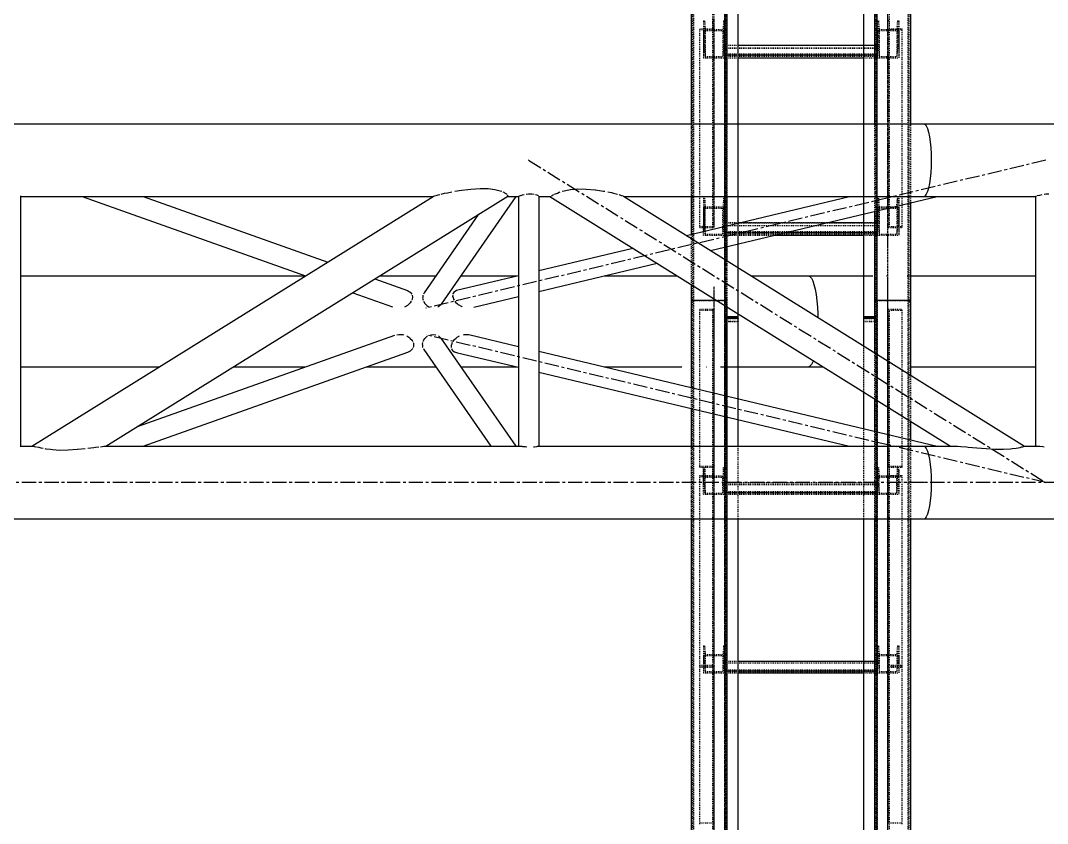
# Model space of a CAD drawing. Header units: millimetres. Extents: x 5143 to 30813, y 232 to 21408.
# Drawn here: x 25757 to 26330, y 15460 to 15908 of the extents above; entities that cross this region are included whole.
import ezdxf

# ---------------------------------------------------------------- set-up
doc = ezdxf.new("R2010")
doc.units = ezdxf.units.MM
doc.header["$LTSCALE"] = 0.25
for name, pattern in [('CENTER', [50.8, 31.75, -6.35, 6.35, -6.35]), ('XKITLINE00', [0]), ('XKITLINE02', [4, 2, -2]), ('XKITLINE03', [6, 3, -1, 1, -1])]:
    doc.linetypes.add(name, pattern=pattern)

msp = doc.modelspace()

# ---------------------------------------------------------------- linework, layer by layer
at = {"color": 1, "linetype": 'XKITLINE03'}
for p, q in [((26241.36, 15747.93), (26241.36, 17391.46)), ((26150.38, 17380.27), (26150.38, 15740.27)), ((26235.38, 15740.27), (26235.38, 17380.27)), ((26144.38, 15792.68), (26144.38, 15903.17)), ((26150.38, 15887.4), (26150.38, 15902.6)), ((26235.36, 15902.6), (26235.36, 15887.4)), ((26241.36, 15903.17), (26241.36, 15792.68)), ((26150.38, 15889.03), (26235.36, 15889.03)), ((26150.38, 15788.33), (26150.38, 15803.52)), ((26235.36, 15803.52), (26235.36, 15788.33)), ((26150.38, 15789.96), (26235.36, 15789.96)), ((26144.38, 14102.86), (26144.38, 15759.74)), ((26241.36, 14102.86), (26241.36, 15759.74)), ((26144.38, 15659.53), (26144.38, 15747.15)), ((26241.36, 15747.15), (26241.36, 15659.53)), ((26150.38, 15740.27), (26150.38, 14100.27)), ((26235.38, 14100.27), (26235.38, 15740.27)), ((26144.38, 15547.88), (26144.38, 15653.74)), ((26150.38, 15643.75), (26150.38, 15653.3)), ((26235.36, 15653.3), (26235.36, 15643.75)), ((26241.36, 15653.74), (26241.36, 15547.88)), ((26150.38, 15644.78), (26235.36, 15644.78)), ((26150.38, 15544.12), (26150.38, 15553.67)), ((26235.36, 15553.67), (26235.36, 15544.12)), ((26144.38, 15460.26), (26144.38, 15547.88)), ((26150.38, 15545.14), (26235.36, 15545.14)), ((26241.36, 15547.88), (26241.36, 15460.26))]:
    msp.add_line(p, q, dxfattribs=at)
at = {"color": 3, "linetype": 'XKITLINE02'}
for p, q in [((26132.53, 15751.29), (26132.53, 17377.53)), ((26133.06, 15752.02), (26133.07, 17377.98)), ((26150.3, 15752.02), (26150.3, 17377.98)), ((26150.38, 15740.27), (26150.38, 17382.99)), ((26150.83, 15751.29), (26150.83, 17377.53)), ((26151.23, 15740.46), (26151.23, 17382.8)), ((26157.88, 15744.43), (26157.88, 17382.99)), ((26227.88, 15800.21), (26227.88, 17382.99)), ((26234.53, 15740.46), (26234.53, 17382.8)), ((26234.91, 15751.29), (26234.91, 17377.53)), ((26235.38, 15740.27), (26235.38, 17382.99)), ((26235.44, 15752.02), (26235.45, 17377.98)), ((26252.68, 15752.02), (26252.68, 17377.98)), ((26253.21, 15751.29), (26253.21, 17377.53)), ((26227.88, 15742.87), (26227.88, 17366.5)), ((26234.06, 15801.69), (26234.06, 17362.64)), ((26131.68, 15760.78), (26131.68, 17344.02)), ((26157.88, 15742.87), (26157.88, 17337.68)), ((26150.38, 17329.04), (26150.38, 15740.27)), ((26151.23, 17328.83), (26151.23, 15740.46)), ((26143.58, 15902.41), (26143.58, 15990.18)), ((26144.38, 15902.41), (26144.38, 15990.83)), ((26241.36, 15902.41), (26241.36, 15990.83)), ((26242.16, 15902.41), (26242.16, 15990.18)), ((26138.38, 15908.05), (26138.38, 15892.85)), ((26138.38, 15908.05), (26139.06, 15908.05)), ((26138.38, 15908.05), (26138.38, 15902.6)), ((26139.06, 15908.05), (26139.06, 15892.85)), ((26139.06, 15908.05), (26139.44, 15903.29)), ((26143.58, 15793.18), (26143.58, 15908.17)), ((26143.58, 15908.17), (26144.38, 15908.17)), ((26144.38, 15792.68), (26144.38, 15908.17)), ((26149.7, 15908.05), (26149.32, 15903.29)), ((26149.7, 15908.05), (26149.7, 15892.85)), ((26149.7, 15908.05), (26150.38, 15908.05)), ((26150.38, 15908.05), (26150.38, 15892.85)), ((26150.38, 15908.05), (26150.38, 15902.6)), ((26235.36, 15908.05), (26235.36, 15902.6)), ((26235.36, 15908.05), (26236.04, 15908.05)), ((26235.36, 15908.05), (26235.36, 15892.85)), ((26236.04, 15908.05), (26236.42, 15903.29)), ((26236.04, 15908.05), (26236.04, 15892.85)), ((26241.36, 15850.57), (26241.36, 15908.17)), ((26241.36, 15908.17), (26242.16, 15908.17)), ((26242.16, 15850.27), (26242.16, 15908.17)), ((26246.68, 15908.05), (26246.3, 15903.29)), ((26246.68, 15908.05), (26247.36, 15908.05)), ((26246.68, 15908.05), (26246.68, 15892.85)), ((26247.36, 15908.05), (26247.36, 15902.6)), ((26247.36, 15908.05), (26247.36, 15892.85)), ((26136.38, 15792.68), (26136.38, 15903.67)), ((26136.38, 15903.67), (26143.58, 15903.67)), ((26136.38, 15903.17), (26144.38, 15903.17)), ((26138.38, 15902.6), (26138.38, 15887.4)), ((26138.38, 15902.6), (26150.38, 15902.6)), ((26139.44, 15903.29), (26139.44, 15888.1)), ((26139.44, 15903.29), (26149.32, 15903.29)), ((26143.58, 15902.41), (26144.38, 15902.41)), ((26149.32, 15903.29), (26149.32, 15888.1)), ((26150.38, 15902.6), (26150.38, 15887.4)), ((26235.36, 15902.6), (26247.36, 15902.6)), ((26235.36, 15902.6), (26235.36, 15887.4)), ((26236.42, 15903.29), (26246.3, 15903.29)), ((26236.42, 15903.29), (26236.42, 15888.1)), ((26241.36, 15903.17), (26249.36, 15903.17)), ((26241.36, 15902.41), (26242.16, 15902.41)), ((26242.16, 15903.67), (26249.36, 15903.67)), ((26246.3, 15903.29), (26246.3, 15888.1)), ((26247.36, 15902.6), (26247.36, 15887.4)), ((26249.36, 15850.27), (26249.36, 15903.67)), ((26150.38, 15887.4), (26150.38, 15894.48)), ((26150.38, 15894.48), (26157.88, 15894.48)), ((26150.38, 15894.39), (26235.36, 15894.39)), ((26227.88, 15894.48), (26235.36, 15894.48)), ((26235.36, 15887.4), (26235.36, 15894.48)), ((26138.38, 15892.85), (26139.06, 15892.85)), ((26138.38, 15892.85), (26138.38, 15887.4)), ((26139.06, 15892.85), (26139.44, 15888.1)), ((26139.44, 15888.1), (26149.32, 15888.1)), ((26149.7, 15892.85), (26149.32, 15888.1)), ((26149.7, 15892.85), (26150.38, 15892.85)), ((26150.38, 15892.95), (26235.36, 15892.95)), ((26150.38, 15892.85), (26150.38, 15887.4)), ((26150.38, 15892.85), (26235.36, 15892.85)), ((26150.38, 15889.58), (26235.36, 15889.58)), ((26150.38, 15889.03), (26157.88, 15889.03)), ((26150.38, 15888.24), (26235.36, 15888.24)), ((26227.88, 15889.03), (26235.36, 15889.03)), ((26235.36, 15892.85), (26235.36, 15887.4)), ((26235.36, 15892.85), (26236.04, 15892.85)), ((26236.04, 15892.85), (26236.42, 15888.1)), ((26236.42, 15888.1), (26246.3, 15888.1)), ((26246.68, 15892.85), (26246.3, 15888.1)), ((26246.68, 15892.85), (26247.36, 15892.85)), ((26247.36, 15892.85), (26247.36, 15887.4)), ((26138.38, 15887.4), (26150.38, 15887.4)), ((26150.38, 15887.4), (26157.88, 15887.4)), ((26227.88, 15887.4), (26235.36, 15887.4)), ((26235.36, 15887.4), (26247.36, 15887.4)), ((26131.68, 15809.97), (26131.68, 15850.57)), ((26151.68, 15809.97), (26151.68, 15850.57)), ((26157.88, 15809.97), (26157.88, 15850.57)), ((26227.88, 15800.21), (26227.88, 15850.57)), ((26234.06, 15801.69), (26234.06, 15850.57)), ((26241.36, 15792.68), (26241.36, 15850.57)), ((26242.16, 15793.18), (26242.16, 15850.57)), ((26249.36, 15792.68), (26249.36, 15850.57)), ((26254.06, 15806.46), (26254.06, 15850.57)), ((26138.38, 15808.97), (26138.38, 15793.78)), ((26138.38, 15808.97), (26139.06, 15808.97)), ((26138.38, 15808.97), (26138.38, 15803.52)), ((26139.06, 15808.97), (26139.06, 15793.78)), ((26139.06, 15808.97), (26139.44, 15804.21)), ((26149.7, 15808.97), (26149.32, 15804.21)), ((26149.7, 15808.97), (26149.7, 15793.78)), ((26149.7, 15808.97), (26150.38, 15808.97)), ((26150.38, 15808.97), (26150.38, 15793.78)), ((26150.38, 15808.97), (26150.38, 15803.52)), ((26235.36, 15802.73), (26235.36, 15808.97)), ((26235.36, 15808.97), (26236.04, 15808.97)), ((26235.36, 15808.97), (26235.36, 15793.78)), ((26236.04, 15808.97), (26236.42, 15804.21)), ((26236.04, 15808.97), (26236.04, 15793.78)), ((26246.3, 15804.21), (26246.68, 15808.97)), ((26246.68, 15808.97), (26247.36, 15808.97)), ((26246.68, 15808.97), (26246.68, 15793.78)), ((26247.36, 15803.52), (26247.36, 15808.97)), ((26247.36, 15808.97), (26247.36, 15793.78)), ((26138.38, 15803.52), (26138.38, 15790.51)), ((26138.38, 15803.52), (26150.38, 15803.52)), ((26139.44, 15789.02), (26139.44, 15804.21)), ((26139.44, 15804.21), (26149.32, 15804.21)), ((26149.32, 15789.02), (26149.32, 15804.21)), ((26150.38, 15788.33), (26150.38, 15803.52)), ((26235.36, 15803.52), (26247.36, 15803.52)), ((26235.36, 15802.73), (26235.36, 15788.33)), ((26236.42, 15804.21), (26246.3, 15804.21)), ((26236.42, 15804.21), (26236.42, 15789.02)), ((26246.3, 15804.21), (26246.3, 15789.02)), ((26247.36, 15803.52), (26247.36, 15788.33)), ((26143.58, 15797.68), (26144.38, 15797.68)), ((26241.36, 15797.68), (26242.16, 15797.68)), ((26136.38, 15793.18), (26143.58, 15793.18)), ((26136.38, 15792.68), (26144.38, 15792.68)), ((26138.38, 15793.78), (26139.06, 15793.78)), ((26138.38, 15788.33), (26138.38, 15793.78)), ((26139.06, 15793.78), (26139.44, 15789.02)), ((26149.7, 15793.78), (26149.32, 15789.02)), ((26149.7, 15793.78), (26150.38, 15793.78)), ((26150.38, 15788.33), (26150.38, 15795.41)), ((26150.38, 15795.41), (26157.88, 15795.41)), ((26150.38, 15795.31), (26235.36, 15795.31)), ((26150.38, 15793.87), (26235.36, 15793.87)), ((26150.38, 15793.78), (26150.38, 15788.33)), ((26150.38, 15793.78), (26235.36, 15793.78)), ((26150.38, 15790.51), (26235.36, 15790.51)), ((26151.68, 15782.03), (26151.68, 15793.68)), ((26157.88, 15783.51), (26157.88, 15795.16)), ((26158.91, 15795.41), (26207.73, 15795.41)), ((26227.88, 15795.41), (26235.36, 15795.41)), ((26235.36, 15788.33), (26235.36, 15795.41)), ((26235.36, 15793.78), (26235.36, 15788.33)), ((26235.36, 15793.78), (26236.04, 15793.78)), ((26236.04, 15793.78), (26236.42, 15789.02)), ((26241.36, 15792.68), (26249.36, 15792.68)), ((26242.16, 15793.18), (26249.36, 15793.18)), ((26246.68, 15793.78), (26246.3, 15789.02)), ((26246.68, 15793.78), (26247.36, 15793.78)), ((26247.36, 15793.78), (26247.36, 15788.33)), ((26131.68, 15760.78), (26131.68, 15788.91)), ((26138.38, 15788.33), (26150.38, 15788.33)), ((26139.44, 15789.02), (26149.32, 15789.02)), ((26150.38, 15789.96), (26184.89, 15789.96)), ((26150.38, 15789.17), (26235.36, 15789.17)), ((26150.38, 15788.33), (26178.07, 15788.33)), ((26227.88, 15789.96), (26235.36, 15789.96)), ((26227.88, 15788.33), (26235.36, 15788.33)), ((26235.36, 15788.33), (26247.36, 15788.33)), ((26236.42, 15789.02), (26246.3, 15789.02)), ((26151.68, 15751.29), (26151.68, 15774.03)), ((26157.88, 15744.43), (26157.88, 15770.16)), ((26131.68, 15751.29), (26131.68, 15752.12)), ((26131.68, 15751.29), (26132.53, 15751.29)), ((26131.68, 15751.29), (26132.53, 15751.29)), ((26133.06, 15752.02), (26132.53, 15751.29)), ((26133.07, 15752.02), (26132.53, 15751.29)), ((26132.53, 14106.58), (26132.53, 15751.29)), ((26133.06, 15752.02), (26150.3, 15752.02)), ((26133.06, 14107.01), (26133.07, 15752.02)), ((26133.07, 15752.02), (26150.3, 15752.02)), ((26145.57, 15752.12), (26151.68, 15752.12)), ((26145.57, 15752.12), (26151.68, 15752.12)), ((26150.3, 15752.02), (26150.83, 15751.29)), ((26150.3, 14107.01), (26150.3, 15752.02)), ((26150.3, 15752.02), (26150.83, 15751.29)), ((26150.83, 15751.29), (26151.68, 15751.29)), ((26150.83, 14106.58), (26150.83, 15751.29)), ((26150.83, 15751.29), (26151.68, 15751.29)), ((26151.68, 14106.58), (26151.68, 15752.12)), ((26234.06, 15751.29), (26234.06, 15752.12)), ((26234.06, 15751.29), (26234.91, 15751.29)), ((26234.06, 15751.29), (26234.91, 15751.29)), ((26235.44, 15752.02), (26234.91, 15751.29)), ((26235.45, 15752.02), (26234.91, 15751.29)), ((26234.91, 14106.58), (26234.91, 15751.29)), ((26235.44, 15752.02), (26252.68, 15752.02)), ((26235.44, 14107.01), (26235.45, 15752.02)), ((26235.45, 15752.02), (26252.68, 15752.02)), ((26252.68, 15752.02), (26253.21, 15751.29)), ((26252.68, 14107.01), (26252.68, 15752.02)), ((26252.68, 15752.02), (26253.21, 15751.29)), ((26253.21, 15751.29), (26254.06, 15751.29)), ((26253.21, 14106.58), (26253.21, 15751.29)), ((26253.21, 15751.29), (26254.06, 15751.29)), ((26254.06, 15751.29), (26254.06, 15752.12)), ((26136.38, 15658.9), (26136.38, 15747.15)), ((26136.38, 15747.15), (26144.38, 15747.15)), ((26136.38, 15746.53), (26143.58, 15746.53)), ((26143.58, 15653.26), (26143.58, 15746.53)), ((26144.38, 15653.26), (26144.38, 15747.15)), ((26241.36, 15653.26), (26241.36, 15747.15)), ((26241.36, 15747.15), (26249.36, 15747.15)), ((26242.16, 15693.6), (26242.16, 15746.53)), ((26242.16, 15746.53), (26249.36, 15746.53)), ((26249.36, 15689.11), (26249.36, 15747.15)), ((26143.58, 15740.88), (26144.38, 15740.88)), ((26150.38, 15742.99), (26151.68, 15742.99)), ((26150.38, 15741.98), (26151.68, 15741.98)), ((26150.38, 15670.27), (26150.38, 15741.98)), ((26150.38, 15740.27), (26157.88, 15740.27)), ((26150.38, 15740.27), (26157.88, 15740.27)), ((26151.23, 15742.8), (26151.68, 15742.81)), ((26151.23, 15741.86), (26157.88, 15741.91)), ((26151.23, 15670.27), (26151.23, 15741.86)), ((26151.23, 15740.46), (26157.88, 15740.39)), ((26151.23, 15740.39), (26157.88, 15740.35)), ((26157.88, 15742.87), (26157.88, 15742.99)), ((26157.88, 15740.27), (26157.88, 15741.98)), ((26157.88, 15741.98), (26157.88, 15741.91)), ((26157.88, 15740.35), (26157.88, 15740.27)), ((26227.88, 15740.27), (26227.88, 15741.98)), ((26227.88, 14101.91), (26227.88, 15741.91)), ((26227.88, 15741.91), (26234.53, 15741.86)), ((26227.88, 15740.39), (26234.53, 15740.46)), ((26227.88, 15740.35), (26234.53, 15740.39)), ((26227.88, 15740.27), (26235.38, 15740.27)), ((26227.88, 15740.27), (26235.38, 15740.27)), ((26234.06, 15742.99), (26235.38, 15742.99)), ((26234.06, 15742.81), (26234.53, 15742.8)), ((26234.06, 15741.98), (26235.38, 15741.98)), ((26234.53, 14100.39), (26234.53, 15741.86)), ((26235.38, 14100.27), (26235.38, 15741.98)), ((26241.36, 15740.88), (26242.16, 15740.88)), ((26227.88, 15700.77), (26227.88, 15726.5)), ((26234.06, 14162.09), (26234.06, 15722.64)), ((26254.06, 15684.44), (26254.06, 15710.17)), ((26131.68, 14120.78), (26131.68, 15703.28)), ((26151.68, 15686.88), (26151.68, 15698.51)), ((26157.88, 14101.98), (26157.88, 15697.03)), ((26157.88, 15685.4), (26157.88, 15697.03)), ((26241.36, 15694.1), (26241.36, 15659.53)), ((26242.16, 15653.26), (26242.16, 15693.6)), ((26249.36, 15658.9), (26249.36, 15689.11)), ((26227.88, 15629.97), (26227.88, 15680.33)), ((26234.06, 15629.97), (26234.06, 15678.85)), ((26131.68, 15629.97), (26131.68, 15670.57)), ((26150.38, 14100.27), (26150.38, 15670.57)), ((26151.23, 14100.39), (26151.23, 15670.57)), ((26151.68, 15629.97), (26151.68, 15670.57)), ((26157.88, 15629.97), (26157.88, 15670.57)), ((26254.06, 15629.97), (26254.06, 15674.08)), ((26136.38, 15659.53), (26144.38, 15659.53)), ((26136.38, 15658.9), (26143.58, 15658.9)), ((26138.38, 15649.23), (26138.38, 15658.78)), ((26138.38, 15658.78), (26139.06, 15658.78)), ((26139.06, 15649.23), (26139.06, 15658.78)), ((26139.06, 15658.78), (26139.44, 15654)), ((26143.58, 15548.41), (26143.58, 15659.05)), ((26143.58, 15659.05), (26144.38, 15659.05)), ((26144.38, 15547.88), (26144.38, 15659.05)), ((26149.7, 15658.78), (26149.32, 15654)), ((26149.7, 15649.23), (26149.7, 15658.78)), ((26149.7, 15658.78), (26150.38, 15658.78)), ((26150.38, 15649.23), (26150.38, 15658.78)), ((26235.36, 15653.3), (26235.36, 15658.78)), ((26235.36, 15658.78), (26236.04, 15658.78)), ((26236.04, 15658.78), (26236.42, 15654)), ((26236.04, 15649.23), (26236.04, 15658.78)), ((26241.36, 15659.53), (26249.36, 15659.53)), ((26241.36, 15547.88), (26241.36, 15659.05)), ((26241.36, 15659.05), (26242.16, 15659.05)), ((26242.16, 15548.41), (26242.16, 15659.05)), ((26242.16, 15658.9), (26249.36, 15658.9)), ((26246.68, 15658.78), (26246.3, 15654)), ((26246.68, 15658.78), (26247.36, 15658.78)), ((26246.68, 15649.23), (26246.68, 15658.78)), ((26247.36, 15653.3), (26247.36, 15658.78)), ((26136.38, 15547.88), (26136.38, 15654.27)), ((26136.38, 15654.27), (26143.58, 15654.27)), ((26136.38, 15653.74), (26144.38, 15653.74)), ((26138.38, 15657.22), (26138.38, 15653.3)), ((26138.38, 15643.75), (26138.38, 15653.3)), ((26138.38, 15653.3), (26150.38, 15653.3)), ((26139.44, 15644.45), (26139.44, 15654)), ((26139.44, 15654), (26149.32, 15654)), ((26143.58, 15653.26), (26144.38, 15653.26)), ((26149.32, 15644.45), (26149.32, 15654)), ((26150.38, 15657.22), (26150.38, 15653.3)), ((26150.38, 15643.75), (26150.38, 15653.3)), ((26235.36, 15657.22), (26235.36, 15649.23)), ((26235.36, 15653.3), (26247.36, 15653.3)), ((26235.36, 15643.75), (26235.36, 15653.3)), ((26236.42, 15654), (26246.3, 15654)), ((26236.42, 15644.45), (26236.42, 15654)), ((26241.36, 15653.74), (26249.36, 15653.74)), ((26241.36, 15653.26), (26242.16, 15653.26)), ((26242.16, 15654.27), (26249.36, 15654.27)), ((26246.3, 15644.45), (26246.3, 15654)), ((26247.36, 15657.22), (26247.36, 15649.23)), ((26247.36, 15643.75), (26247.36, 15653.3)), ((26249.36, 15547.88), (26249.36, 15654.27)), ((26138.38, 15649.23), (26139.06, 15649.23)), ((26138.38, 15649.23), (26138.38, 15643.75)), ((26139.06, 15649.23), (26139.44, 15644.45)), ((26149.7, 15649.23), (26149.32, 15644.45)), ((26149.7, 15649.23), (26150.38, 15649.23)), ((26150.38, 15643.75), (26150.38, 15650.26)), ((26150.38, 15650.26), (26235.36, 15650.26)), ((26150.38, 15650.2), (26235.36, 15650.2)), ((26150.38, 15649.29), (26235.36, 15649.29)), ((26150.38, 15649.23), (26150.38, 15643.75)), ((26150.38, 15649.23), (26235.36, 15649.23)), ((26235.36, 15643.75), (26235.36, 15650.26)), ((26235.36, 15649.23), (26235.36, 15643.75)), ((26235.36, 15649.23), (26236.04, 15649.23)), ((26236.04, 15649.23), (26236.42, 15644.45)), ((26241.36, 15650.27), (26241.36, 15547.88)), ((26246.68, 15649.23), (26246.3, 15644.45)), ((26246.68, 15649.23), (26247.36, 15649.23)), ((26247.36, 15649.23), (26247.36, 15643.75)), ((26138.38, 15643.75), (26150.38, 15643.75)), ((26139.44, 15644.45), (26149.32, 15644.45)), ((26150.38, 15645.38), (26235.36, 15645.38)), ((26150.38, 15644.78), (26235.36, 15644.78)), ((26150.38, 15644.54), (26235.36, 15644.54)), ((26150.38, 15643.75), (26235.36, 15643.75)), ((26235.36, 15643.75), (26247.36, 15643.75)), ((26236.42, 15644.45), (26246.3, 15644.45)), ((26138.38, 15559.15), (26138.38, 15549.6)), ((26138.38, 15559.15), (26139.06, 15559.15)), ((26138.38, 15559.15), (26138.38, 15553.67)), ((26139.06, 15559.15), (26139.06, 15549.6)), ((26139.06, 15559.15), (26139.44, 15554.36)), ((26149.7, 15559.15), (26149.32, 15554.36)), ((26149.7, 15559.15), (26149.7, 15549.6)), ((26149.7, 15559.15), (26150.38, 15559.15)), ((26150.38, 15559.15), (26150.38, 15549.6)), ((26150.38, 15559.15), (26150.38, 15553.67)), ((26235.36, 15559.15), (26235.36, 15553.67)), ((26235.36, 15559.15), (26236.04, 15559.15)), ((26235.36, 15559.15), (26235.36, 15549.6)), ((26236.04, 15559.15), (26236.42, 15554.36)), ((26236.04, 15559.15), (26236.04, 15549.6)), ((26246.68, 15559.15), (26246.3, 15554.36)), ((26246.68, 15559.15), (26247.36, 15559.15)), ((26246.68, 15559.15), (26246.68, 15549.6)), ((26247.36, 15559.15), (26247.36, 15553.67)), ((26247.36, 15559.15), (26247.36, 15549.6)), ((26138.38, 15553.67), (26138.38, 15544.12)), ((26138.38, 15553.67), (26150.38, 15553.67)), ((26139.44, 15554.36), (26139.44, 15544.82)), ((26139.44, 15554.36), (26149.32, 15554.36)), ((26143.58, 15553.2), (26144.38, 15553.2)), ((26149.32, 15554.36), (26149.32, 15544.82)), ((26150.38, 15553.67), (26150.38, 15544.12)), ((26150.38, 15544.12), (26150.38, 15550.62)), ((26150.38, 15550.62), (26157.88, 15550.62)), ((26150.38, 15550.56), (26235.36, 15550.56)), ((26227.88, 15550.62), (26235.36, 15550.62)), ((26235.36, 15553.67), (26247.36, 15553.67)), ((26235.36, 15553.67), (26235.36, 15544.12)), ((26235.36, 15544.12), (26235.36, 15550.62)), ((26236.42, 15554.36), (26246.3, 15554.36)), ((26236.42, 15554.36), (26236.42, 15544.82)), ((26241.36, 15553.2), (26242.16, 15553.2)), ((26246.3, 15554.36), (26246.3, 15544.82)), ((26247.36, 15553.67), (26247.36, 15544.12)), ((26136.38, 15548.41), (26143.58, 15548.41)), ((26136.38, 15459.63), (26136.38, 15547.88)), ((26136.38, 15547.88), (26144.38, 15547.88)), ((26136.38, 15547.88), (26144.38, 15547.88)), ((26136.38, 15547.25), (26143.58, 15547.25)), ((26138.38, 15549.6), (26139.06, 15549.6)), ((26138.38, 15549.6), (26138.38, 15544.12)), ((26138.38, 15544.12), (26150.38, 15544.12)), ((26139.06, 15549.6), (26139.44, 15544.82)), ((26139.44, 15544.82), (26149.32, 15544.82)), ((26143.58, 15453.99), (26143.58, 15547.25)), ((26144.38, 15453.99), (26144.38, 15547.88)), ((26149.7, 15549.6), (26149.32, 15544.82)), ((26149.7, 15549.6), (26150.38, 15549.6)), ((26150.38, 15549.66), (26235.36, 15549.66)), ((26150.38, 15549.6), (26150.38, 15544.12)), ((26150.38, 15549.6), (26235.36, 15549.6)), ((26150.38, 15545.75), (26235.36, 15545.75)), ((26150.38, 15545.14), (26157.88, 15545.14)), ((26150.38, 15544.91), (26235.36, 15544.91)), ((26150.38, 15544.12), (26157.88, 15544.12)), ((26227.88, 15545.14), (26235.36, 15545.14)), ((26227.88, 15544.12), (26235.36, 15544.12)), ((26235.36, 15549.6), (26235.36, 15544.12)), ((26235.36, 15549.6), (26236.04, 15549.6)), ((26235.36, 15544.12), (26247.36, 15544.12)), ((26236.04, 15549.6), (26236.42, 15544.82)), ((26236.42, 15544.82), (26246.3, 15544.82)), ((26241.36, 15453.99), (26241.36, 15547.88)), ((26241.36, 15547.88), (26249.36, 15547.88)), ((26241.36, 15547.88), (26249.36, 15547.88)), ((26242.16, 15548.41), (26249.36, 15548.41)), ((26242.16, 15453.99), (26242.16, 15547.25)), ((26242.16, 15547.25), (26249.36, 15547.25)), ((26246.68, 15549.6), (26246.3, 15544.82)), ((26246.68, 15549.6), (26247.36, 15549.6)), ((26247.36, 15549.6), (26247.36, 15544.12)), ((26249.36, 15459.63), (26249.36, 15547.88)), ((26143.58, 15541.61), (26144.38, 15541.61)), ((26241.36, 15541.61), (26242.16, 15541.61)), ((26136.38, 15460.26), (26144.38, 15460.26)), ((26241.36, 15460.26), (26249.36, 15460.26))]:
    msp.add_line(p, q, dxfattribs=at)
at = {"color": 7, "linetype": 'XKITLINE00'}
for p, q in [((26131.68, 15850.57), (26131.68, 16465.53)), ((26151.68, 15850.57), (26151.68, 16448.64)), ((26157.88, 15850.57), (26157.88, 16443.41)), ((26227.88, 15850.57), (26227.88, 16384.32)), ((26234.06, 15850.57), (26234.06, 16379.1)), ((26254.06, 15850.57), (26254.06, 16362.21)), ((26157.88, 15894.48), (26227.88, 15894.48)), ((26157.88, 15889.03), (26227.88, 15889.03)), ((26157.88, 15887.4), (26227.88, 15887.4)), ((26131.68, 15788.91), (26131.68, 15809.97)), ((26151.68, 15793.68), (26151.68, 15809.97)), ((26157.88, 15795.16), (26157.88, 15809.97)), ((26254.06, 15752.12), (26254.06, 15806.46)), ((26227.88, 15741.98), (26227.88, 15800.21)), ((26234.06, 15752.12), (26234.06, 15801.69)), ((26157.88, 15795.41), (26158.91, 15795.41)), ((26207.73, 15795.41), (26227.88, 15795.41)), ((26178.07, 15788.33), (26227.88, 15788.33)), ((26184.89, 15789.96), (26227.88, 15789.96)), ((26151.68, 15774.03), (26151.68, 15782.03)), ((26157.88, 15770.16), (26157.88, 15783.51)), ((26131.68, 15752.12), (26131.68, 15760.78)), ((26131.68, 15752.12), (26145.57, 15752.12)), ((26131.68, 15703.28), (26131.68, 15752.12)), ((26131.68, 15752.12), (26145.57, 15752.12)), ((26234.06, 15752.12), (26254.06, 15752.12)), ((26234.06, 15722.64), (26234.06, 15752.12)), ((26234.06, 15752.12), (26254.06, 15752.12)), ((26254.06, 15710.17), (26254.06, 15752.12)), ((26151.68, 15698.51), (26151.68, 15748.3)), ((26151.68, 15742.99), (26157.88, 15742.99)), ((26151.68, 15742.81), (26157.88, 15742.87)), ((26151.68, 15741.98), (26157.88, 15741.98)), ((26157.88, 15742.87), (26157.88, 15744.43)), ((26157.88, 15741.98), (26157.88, 15742.87)), ((26157.88, 15697.03), (26157.88, 15741.98)), ((26227.88, 15742.99), (26234.06, 15742.99)), ((26227.88, 15742.87), (26234.06, 15742.81)), ((26227.88, 15726.5), (26227.88, 15741.98)), ((26227.88, 15741.98), (26234.06, 15741.98)), ((26227.88, 15680.33), (26227.88, 15700.77)), ((26234.06, 15678.85), (26234.06, 15696.92)), ((26131.68, 15670.57), (26131.68, 15691.65)), ((26151.68, 15670.57), (26151.68, 15686.88)), ((26157.88, 15670.57), (26157.88, 15685.4)), ((26254.06, 15674.08), (26254.06, 15684.44)), ((26131.68, 14210.57), (26131.68, 15629.97)), ((26151.68, 14210.57), (26151.68, 15629.97)), ((26157.88, 14210.57), (26157.88, 15629.97)), ((26227.88, 14210.57), (26227.88, 15629.97)), ((26234.06, 14210.57), (26234.06, 15629.97)), ((26254.06, 14210.57), (26254.06, 15629.97)), ((26157.88, 15550.62), (26227.88, 15550.62)), ((26157.88, 15545.14), (26227.88, 15545.14)), ((26157.88, 15544.12), (26227.88, 15544.12))]:
    msp.add_line(p, q, dxfattribs=at)
at = {"color": 8, "linetype": 'XKITLINE00'}
for p, q in [((25215.9, 15850.57), (26261.35, 15850.57)), ((26261.35, 15850.57), (26262.07, 15850.27)), ((26261.35, 15850.57), (26262.07, 15850.27)), ((26261.35, 15850.57), (26863.03, 15850.57)), ((26262.07, 15850.27), (26262.77, 15849.35)), ((26262.07, 15850.27), (26262.76, 15849.35)), ((26262.76, 15849.35), (26263.42, 15847.86)), ((26262.77, 15849.35), (26263.42, 15847.86)), ((26263.42, 15847.86), (26264.01, 15845.83)), ((26264.01, 15845.83), (26264.52, 15843.32)), ((26264.52, 15843.32), (26264.93, 15840.42)), ((26264.93, 15840.42), (26265.24, 15837.22)), ((26265.24, 15837.22), (26265.43, 15833.8)), ((26265.43, 15833.8), (26265.49, 15830.27)), ((26265.43, 15826.75), (26265.24, 15823.33)), ((26265.49, 15830.27), (26265.43, 15826.75)), ((26264.93, 15820.12), (26264.52, 15817.23)), ((26265.24, 15823.33), (26264.93, 15820.12)), ((25999.7, 15812.89), (26003.47, 15813.51)), ((26003.47, 15813.51), (26007.04, 15813.9)), ((26007.04, 15813.9), (26008.72, 15814.14)), ((26008.72, 15814.14), (26013.85, 15814.5)), ((26013.85, 15814.5), (26018.36, 15814.43)), ((26018.36, 15814.43), (26022.01, 15813.9)), ((26022.01, 15813.9), (26025.07, 15813.24)), ((26060.79, 15813.23), (26063.4, 15813.63)), ((26063.4, 15813.63), (26064.29, 15813.84)), ((26064.29, 15813.84), (26068.34, 15814.21)), ((26068.34, 15814.21), (26072.98, 15814.14)), ((26072.98, 15814.14), (26078, 15813.65)), ((26078, 15813.65), (26078.17, 15813.63)), ((26078.17, 15813.63), (26082.73, 15813.02)), ((26264.01, 15814.72), (26263.42, 15812.69)), ((26264.52, 15817.23), (26264.01, 15814.72)), ((25757.46, 15810.27), (25757.49, 15810.24)), ((25757.49, 15810.24), (25757.49, 15670.57)), ((25757.49, 15809.97), (25987.63, 15809.97)), ((25763.75, 15670.57), (25987.72, 15810.03)), ((25791.86, 15809.97), (25916.45, 15765.65)), ((25805.04, 15670.57), (26029.3, 15810.21)), ((25825.84, 15809.97), (25928.8, 15773.35)), ((25987.72, 15810.03), (25987.8, 15810.05)), ((25987.8, 15810.05), (25988.21, 15810.27)), ((25988.4, 15810.37), (25988.43, 15810.38)), ((25988.43, 15810.38), (25989.95, 15810.76)), ((25989.95, 15810.76), (25990.49, 15810.94)), ((25990.49, 15810.94), (25991.37, 15811.15)), ((26033.74, 15809.97), (25992.07, 15749.87)), ((25992.18, 15811.34), (25993.95, 15811.76)), ((25993.95, 15811.76), (25995.65, 15812.05)), ((25995.65, 15812.05), (25998.14, 15812.61)), ((26025.07, 15813.24), (26025.86, 15812.89)), ((26026.47, 15812.61), (26027.13, 15812.32)), ((26027.13, 15812.32), (26027.35, 15812.05)), ((26027.35, 15812.05), (26028.56, 15811.48)), ((26028.56, 15811.48), (26028.65, 15811.34)), ((26028.76, 15811.15), (26029, 15810.76)), ((26028.92, 15809.97), (26035.18, 15809.97)), ((26029, 15810.76), (26029.18, 15810.69)), ((26029.18, 15810.69), (26029.26, 15810.37)), ((26029.29, 15810.27), (26029.3, 15810.21)), ((26035.18, 15810.02), (26035.32, 15810.04)), ((26035.18, 15810.02), (26035.18, 15670.57)), ((26035.46, 15810.21), (26035.32, 15810.04)), ((26035.46, 15810.21), (26035.59, 15810.26)), ((26035.85, 15810.37), (26036.27, 15810.54)), ((26036.27, 15810.54), (26037.11, 15810.73)), ((26037.11, 15810.73), (26037.53, 15810.91)), ((26037.53, 15810.91), (26038.46, 15811.14)), ((26039.44, 15811.35), (26040.88, 15811.52)), ((26040.88, 15811.52), (26042.64, 15811.52)), ((26042.64, 15811.52), (26044, 15811.35)), ((26044.79, 15811.14), (26045.49, 15810.93)), ((26045.49, 15810.93), (26045.78, 15810.73)), ((26045.78, 15810.73), (26046.3, 15810.55)), ((26046.3, 15810.55), (26046.45, 15810.37)), ((26046.55, 15810.26), (26046.58, 15810.22)), ((26046.58, 15810.22), (26046.58, 15670.57)), ((26046.58, 15809.97), (26052.81, 15809.97)), ((26052.76, 15810), (26053.07, 15810.01)), ((26052.76, 15810), (26276.29, 15670.57)), ((26053.19, 15810.26), (26053.07, 15810.01)), ((26053.45, 15810.37), (26054.2, 15810.63)), ((26054.3, 15810.78), (26054.2, 15810.63)), ((26054.3, 15810.78), (26054.98, 15811.12)), ((26055.41, 15811.33), (26055.84, 15811.55)), ((26055.84, 15811.55), (26056.94, 15811.85)), ((26056.94, 15811.85), (26057.98, 15812.42)), ((26057.98, 15812.42), (26058.49, 15812.56)), ((26059.58, 15812.88), (26060.79, 15813.23)), ((26082.73, 15813.02), (26083.43, 15812.88)), ((26085, 15812.56), (26087.14, 15812.14)), ((26087.14, 15812.14), (26088.18, 15811.85)), ((26088.18, 15811.85), (26090.56, 15811.33)), ((26091.22, 15811.12), (26092.73, 15810.63)), ((26092.73, 15810.63), (26092.93, 15810.58)), ((26092.93, 15810.58), (26093.35, 15810.37)), ((26093.56, 15810.26), (26093.75, 15810.16)), ((26093.75, 15810.16), (26317.54, 15670.57)), ((26094.05, 15809.97), (26261.35, 15809.97)), ((26128.89, 15788.24), (26219.97, 15809.97)), ((26142.4, 15779.82), (26268.79, 15809.97)), ((26261.35, 15809.97), (26262.07, 15810.28)), ((26261.35, 15809.97), (26262.07, 15810.28)), ((26261.35, 15809.97), (26323.76, 15809.97)), ((26262.77, 15811.2), (26262.07, 15810.28)), ((26262.76, 15811.2), (26262.07, 15810.28)), ((26263.42, 15812.69), (26262.76, 15811.2)), ((26263.42, 15812.69), (26262.77, 15811.2)), ((26323.76, 15810.02), (26323.94, 15810.04)), ((26323.76, 15810.02), (26323.76, 15670.57)), ((26324.04, 15810.16), (26323.94, 15810.04)), ((26324.04, 15810.16), (26324.3, 15810.26)), ((26324.58, 15810.37), (26324.85, 15810.48)), ((26324.85, 15810.48), (26325.85, 15810.71)), ((26325.85, 15810.71), (26326.11, 15810.82)), ((26326.11, 15810.82), (26327.32, 15811.14)), ((26328.53, 15811.35), (26329.46, 15811.47)), ((26329.46, 15811.47), (26331.22, 15811.5)), ((26013.01, 15800.07), (25982.6, 15756.2)), ((26046.58, 15768.6), (26099.06, 15781.12)), ((26046.58, 15756.96), (26112.57, 15772.7)), ((25757.49, 15765.67), (25916.39, 15765.67)), ((25955.08, 15764), (25973.37, 15757.49)), ((25957.78, 15765.67), (25989.17, 15765.67)), ((26000.73, 15757.66), (26035.18, 15765.88)), ((26003.03, 15765.67), (26034.31, 15765.67)), ((26083.12, 15765.67), (26123.83, 15765.67)), ((26165.07, 15765.67), (26197.05, 15765.67)), ((26197.05, 15765.67), (26197.86, 15765.36)), ((26197.05, 15765.67), (26232.88, 15765.67)), ((26197.05, 15765.67), (26197.86, 15765.36)), ((26197.86, 15765.36), (26198.65, 15764.43)), ((26197.86, 15765.36), (26198.65, 15764.43)), ((26198.65, 15764.43), (26199.4, 15762.91)), ((26198.65, 15764.43), (26199.4, 15762.91)), ((26199.4, 15762.91), (26200.1, 15760.82)), ((26240.38, 15765.67), (26240.65, 15765.67)), ((26252.08, 15765.67), (26323.76, 15765.67)), ((25942.73, 15756.3), (25964.88, 15748.42)), ((25973.37, 15757.49), (25974.41, 15756.85)), ((25974.41, 15756.85), (25974.85, 15756.59)), ((25974.85, 15756.59), (25975.69, 15755.49)), ((25982.6, 15756.2), (25982.24, 15755.49)), ((25999.4, 15756.86), (25998.58, 15755.66)), ((25999.4, 15756.86), (26000.73, 15757.66)), ((26200.1, 15760.82), (26200.71, 15758.24)), ((26200.71, 15758.24), (26201.24, 15755.2)), ((25974.18, 15750.07), (25974.87, 15750.66)), ((25975.38, 15751.48), (25974.87, 15750.66)), ((25975.82, 15752.2), (25975.77, 15752.12)), ((25976.04, 15753.63), (25975.82, 15752.2)), ((25975.9, 15754.91), (25976.09, 15753.83)), ((25976.09, 15753.83), (25976.04, 15753.63)), ((25981.79, 15753.62), (25981.75, 15753.29)), ((25981.75, 15753.29), (25982, 15752.12)), ((25981.91, 15754.83), (25981.79, 15753.62)), ((25981.95, 15754.9), (25981.91, 15754.83)), ((25982.2, 15751.48), (25982.96, 15750.19)), ((25998.54, 15754.91), (25998.49, 15754.2)), ((25998.49, 15754.2), (25998.73, 15753.66)), ((25998.58, 15755.66), (25998.57, 15755.49)), ((25998.73, 15753.66), (25998.97, 15752.6)), ((25998.97, 15752.6), (25999.29, 15752.13)), ((25999.72, 15751.49), (26000.04, 15751.03)), ((26000.04, 15751.03), (26001.15, 15750.11)), ((26010.28, 15748.29), (26035.18, 15754.24)), ((26201.24, 15755.2), (26201.67, 15751.81)), ((26201.67, 15751.81), (26201.98, 15748.12)), ((25971.76, 15748.47), (25973.41, 15749.33)), ((25973.41, 15749.33), (25974.18, 15750.07)), ((25982.96, 15750.19), (25983.09, 15750.07)), ((25983.09, 15750.07), (25984.23, 15748.95)), ((25984.23, 15748.95), (25985.14, 15748.47)), ((25990.32, 15748.47), (25990.85, 15748.71)), ((25990.85, 15748.71), (25992.07, 15749.87)), ((26001.15, 15750.11), (26001.62, 15749.64)), ((26001.62, 15749.64), (26003.54, 15748.56)), ((26003.54, 15748.56), (26003.86, 15748.47)), ((26201.98, 15748.12), (26202.17, 15744.25)), ((26202.17, 15744.25), (26202.2, 15742.52)), ((25822.6, 15681.51), (25966.32, 15732.64)), ((25967.28, 15732.81), (25968.52, 15733.03)), ((25968.52, 15733.03), (25970.76, 15732.9)), ((25970.76, 15732.9), (25971.02, 15732.81)), ((25972.99, 15732.14), (25974.57, 15731.12)), ((25974.57, 15731.12), (25974.85, 15730.78)), ((25974.85, 15730.78), (25975.88, 15729.71)), ((25975.88, 15729.71), (25976.14, 15729.11)), ((25976.43, 15728.48), (25976.59, 15728.11)), ((25976.59, 15728.11), (25976.6, 15727.2)), ((25981.77, 15728.48), (25981.57, 15727.5)), ((25981.57, 15727.5), (25981.61, 15727.2)), ((25981.91, 15729.13), (25981.9, 15729.11)), ((25982.76, 15730.63), (25981.91, 15729.13)), ((25982.76, 15730.63), (25982.92, 15730.78)), ((25982.92, 15730.78), (25984.02, 15731.87)), ((25984.02, 15731.87), (25984.53, 15732.14)), ((25986.15, 15732.81), (25987.34, 15733.04)), ((25987.34, 15733.04), (25989.08, 15732.84)), ((25989.08, 15732.84), (25989.14, 15732.81)), ((25990.61, 15732.14), (25990.64, 15732.13)), ((25990.64, 15732.13), (25991.88, 15730.97)), ((25991.88, 15730.97), (26033.74, 15670.57)), ((25998.23, 15728.47), (25997.83, 15727.16)), ((25999.44, 15730.12), (25998.67, 15729.11)), ((25999.44, 15730.12), (26000.24, 15730.73)), ((26000.24, 15730.73), (26001.04, 15731.46)), ((26001.04, 15731.46), (26002.38, 15732.13)), ((26004.6, 15732.81), (26005.2, 15732.95)), ((26005.2, 15732.95), (26007.45, 15732.92)), ((26007.45, 15732.92), (26035.18, 15726.3)), ((25825.84, 15670.57), (25973.45, 15723.09)), ((25973.45, 15723.09), (25975.05, 15723.86)), ((25975.12, 15723.95), (25975.05, 15723.86)), ((25976.2, 15725.05), (25975.12, 15723.95)), ((25976.22, 15725.11), (25976.2, 15725.05)), ((25976.7, 15726.5), (25976.42, 15725.68)), ((25976.6, 15727.2), (25976.7, 15726.5)), ((25981.61, 15727.2), (25981.75, 15725.95)), ((25981.75, 15725.95), (25981.88, 15725.68)), ((25982.17, 15725.11), (25982.45, 15724.57)), ((25982.45, 15724.57), (26019.88, 15670.57)), ((25997.72, 15726.94), (25997.66, 15725.68)), ((25997.83, 15727.16), (25997.72, 15726.94)), ((25997.83, 15725.1), (25998.32, 15724.15)), ((25998.32, 15724.15), (25998.67, 15723.91)), ((25998.67, 15723.91), (25999.51, 15723.24)), ((25999.51, 15723.24), (26001.29, 15722.76)), ((26001.29, 15722.76), (26035.18, 15714.68)), ((26046.58, 15723.58), (26268.75, 15670.57)), ((26198.65, 15716.12), (26197.86, 15715.19)), ((26198.65, 15716.12), (26197.86, 15715.19)), ((26199.4, 15717.64), (26198.65, 15716.12)), ((26199.4, 15717.64), (26198.65, 15716.12)), ((26199.65, 15718.38), (26199.4, 15717.64)), ((25757.49, 15714.87), (25834.89, 15714.87)), ((25876.19, 15714.87), (25916.39, 15714.87)), ((25950.37, 15714.87), (25989.17, 15714.87)), ((26003.03, 15714.87), (26034.35, 15714.87)), ((26046.58, 15711.96), (26220.01, 15670.57)), ((26083.08, 15714.87), (26126.38, 15714.87)), ((26140.1, 15714.87), (26140.38, 15714.87)), ((26147.88, 15714.87), (26197.05, 15714.87)), ((26197.05, 15714.87), (26197.86, 15715.19)), ((26197.05, 15714.87), (26197.86, 15715.19)), ((26197.05, 15714.87), (26205.27, 15714.87)), ((26254.36, 15714.87), (26323.76, 15714.87)), ((25757.27, 15670.57), (25764.17, 15670.57)), ((25764.25, 15670.56), (25764.84, 15670.58)), ((25764.84, 15670.58), (25764.95, 15670.51)), ((25764.95, 15670.51), (25765.93, 15670.3)), ((25766.32, 15670.21), (25766.53, 15670.17)), ((25766.53, 15670.17), (25767.63, 15670.04)), ((25799.33, 15670.04), (25801.15, 15670.21)), ((25801.95, 15670.3), (25803.91, 15670.58)), ((25803.91, 15670.58), (25804.14, 15670.57)), ((25804.14, 15670.57), (25804.43, 15670.56)), ((25804.54, 15670.57), (26036.1, 15670.57)), ((26036.2, 15670.56), (26036.27, 15670.56)), ((26036.27, 15670.56), (26037.12, 15670.58)), ((26036.59, 15670.56), (26037.18, 15670.57)), ((26037.12, 15670.58), (26037.53, 15670.51)), ((26037.53, 15670.51), (26039.12, 15670.34)), ((26039.12, 15670.34), (26039.95, 15670.3)), ((26043.56, 15670.3), (26044.23, 15670.33)), ((26044.23, 15670.33), (26045.49, 15670.5)), ((26045.49, 15670.5), (26045.79, 15670.58)), ((26045.73, 15670.56), (26045.92, 15670.56)), ((26045.79, 15670.58), (26046.3, 15670.56)), ((26045.92, 15670.56), (26045.93, 15670.56)), ((26046.3, 15670.56), (26046.34, 15670.56)), ((26046.37, 15670.57), (26261.35, 15670.57)), ((26261.35, 15670.57), (26262.07, 15670.27)), ((26261.35, 15670.57), (26262.07, 15670.27)), ((26261.35, 15670.57), (26280.1, 15670.57)), ((26262.07, 15670.27), (26262.77, 15669.35)), ((26262.07, 15670.27), (26262.77, 15669.35)), ((26278.98, 15670.59), (26279.04, 15670.59)), ((26279.04, 15670.59), (26279.5, 15670.62)), ((26279.5, 15670.62), (26282.1, 15670.42)), ((26279.87, 15670.58), (26279.93, 15670.59)), ((26282.1, 15670.42), (26285.18, 15670.25)), ((26285.18, 15670.25), (26286.11, 15670.12)), ((26286.11, 15670.12), (26291.01, 15669.63)), ((26315.17, 15669.9), (26315.93, 15670.25)), ((26315.93, 15670.25), (26316.63, 15670.32)), ((26316.63, 15670.32), (26317.42, 15670.56)), ((26317.36, 15670.62), (26317.42, 15670.56)), ((26317.36, 15670.62), (26317.44, 15670.59)), ((26317.4, 15670.57), (26324.74, 15670.57)), ((26324.85, 15670.55), (26325.85, 15670.57)), ((26325.31, 15670.55), (26325.9, 15670.57)), ((26325.85, 15670.57), (26326.11, 15670.53)), ((26326.11, 15670.53), (26327.7, 15670.34)), ((26327.7, 15670.34), (26328.52, 15670.3)), ((25767.63, 15670.04), (25768.73, 15669.66)), ((25768.73, 15669.66), (25769.97, 15669.44)), ((25770.96, 15669.26), (25771.61, 15669.14)), ((25771.61, 15669.14), (25774.23, 15668.89)), ((25774.23, 15668.89), (25775.18, 15668.73)), ((25775.18, 15668.73), (25779.29, 15668.46)), ((25779.29, 15668.46), (25784.01, 15668.51)), ((25784.01, 15668.51), (25789.1, 15668.88)), ((25789.1, 15668.88), (25789.22, 15668.89)), ((25789.22, 15668.89), (25793.52, 15669.26)), ((25795.05, 15669.44), (25798.33, 15669.86)), ((25798.33, 15669.86), (25799.33, 15670.04)), ((26262.77, 15669.35), (26263.42, 15667.86)), ((26262.77, 15669.35), (26263.42, 15667.86)), ((26263.42, 15667.86), (26264.01, 15665.83)), ((26264.01, 15665.83), (26264.53, 15663.32)), ((26291.01, 15669.63), (26296.08, 15669.26)), ((26296.08, 15669.26), (26301.25, 15668.93)), ((26301.25, 15668.93), (26305.9, 15668.86)), ((26305.9, 15668.86), (26309.76, 15669.1)), ((26309.76, 15669.1), (26310.72, 15669.27)), ((26310.72, 15669.27), (26312.88, 15669.46)), ((26312.88, 15669.46), (26315.17, 15669.9)), ((26264.53, 15663.32), (26264.94, 15660.42)), ((26264.94, 15660.42), (26265.24, 15657.22)), ((26265.24, 15657.22), (26265.43, 15653.8)), ((26265.43, 15653.8), (26265.49, 15650.27)), ((26265.49, 15650.27), (26265.43, 15646.75)), ((26265.24, 15643.33), (26264.94, 15640.12)), ((26265.43, 15646.75), (26265.24, 15643.33)), ((26264.53, 15637.23), (26264.01, 15634.72)), ((26264.94, 15640.12), (26264.53, 15637.23)), ((25185.79, 15629.97), (26261.35, 15629.97)), ((26261.35, 15629.97), (26262.07, 15630.28)), ((26261.35, 15629.97), (26262.07, 15630.28)), ((26261.35, 15629.97), (27695.33, 15629.97)), ((26262.77, 15631.2), (26262.07, 15630.28)), ((26262.77, 15631.2), (26262.07, 15630.28)), ((26263.42, 15632.69), (26262.77, 15631.2)), ((26263.42, 15632.69), (26262.77, 15631.2)), ((26264.01, 15634.72), (26263.42, 15632.69))]:
    msp.add_line(p, q, dxfattribs=at)
at = {"color": 8, "linetype": 'CENTER'}
for p, q in [((26329.46, 15830.27), (25983.69, 15747.77)), ((26040.88, 15830.27), (26329.46, 15650.27)), ((26329.46, 15650.27), (25983.69, 15732.77)), ((26261.35, 15650.27), (24815.89, 15650.27)), ((27695.33, 15650.27), (26261.35, 15650.27))]:
    msp.add_line(p, q, dxfattribs=at)
at = {"color": 1, "linetype": 'XKITLINE00'}
for centre in [(26144.38, 15903.17), (26150.38, 15902.6), (26235.36, 15902.6), (26241.36, 15903.17), (26150.38, 15889.03), (26235.36, 15889.03), (26150.38, 15887.4), (26235.36, 15887.4), (26150.38, 15803.52), (26235.36, 15803.52), (26144.38, 15792.68), (26241.36, 15792.68), (26150.38, 15789.96), (26150.38, 15788.33), (26235.36, 15789.96), (26235.36, 15788.33), (26144.38, 15759.74), (26241.36, 15759.74), (26144.38, 15747.15), (26241.36, 15747.93), (26241.36, 15747.15), (26150.38, 15740.27), (26150.38, 15740.27), (26235.38, 15740.27), (26235.38, 15740.27), (26144.38, 15659.53), (26241.36, 15659.53), (26144.38, 15653.74), (26150.38, 15653.3), (26235.36, 15653.3), (26241.36, 15653.74), (26150.38, 15644.78), (26150.38, 15643.75), (26235.36, 15644.78), (26235.36, 15643.75), (26150.38, 15553.67), (26235.36, 15553.67), (26144.38, 15547.88), (26144.38, 15547.88), (26150.38, 15545.14), (26150.38, 15544.12), (26235.36, 15545.14), (26235.36, 15544.12), (26241.36, 15547.88), (26241.36, 15547.88), (26144.38, 15460.26), (26241.36, 15460.26)]:
    msp.add_circle(centre, 0.05, dxfattribs=at)
at = {"color": 8, "linetype": 'XKITLINE00'}
for centre in [(26040.88, 15830.27), (26329.46, 15830.27), (25983.69, 15747.77), (25983.69, 15732.77), (26261.35, 15650.27), (26261.35, 15650.27), (26329.46, 15650.27), (26329.46, 15650.27)]:
    msp.add_circle(centre, 0.05, dxfattribs=at)

doc.saveas('drawing.dxf')
